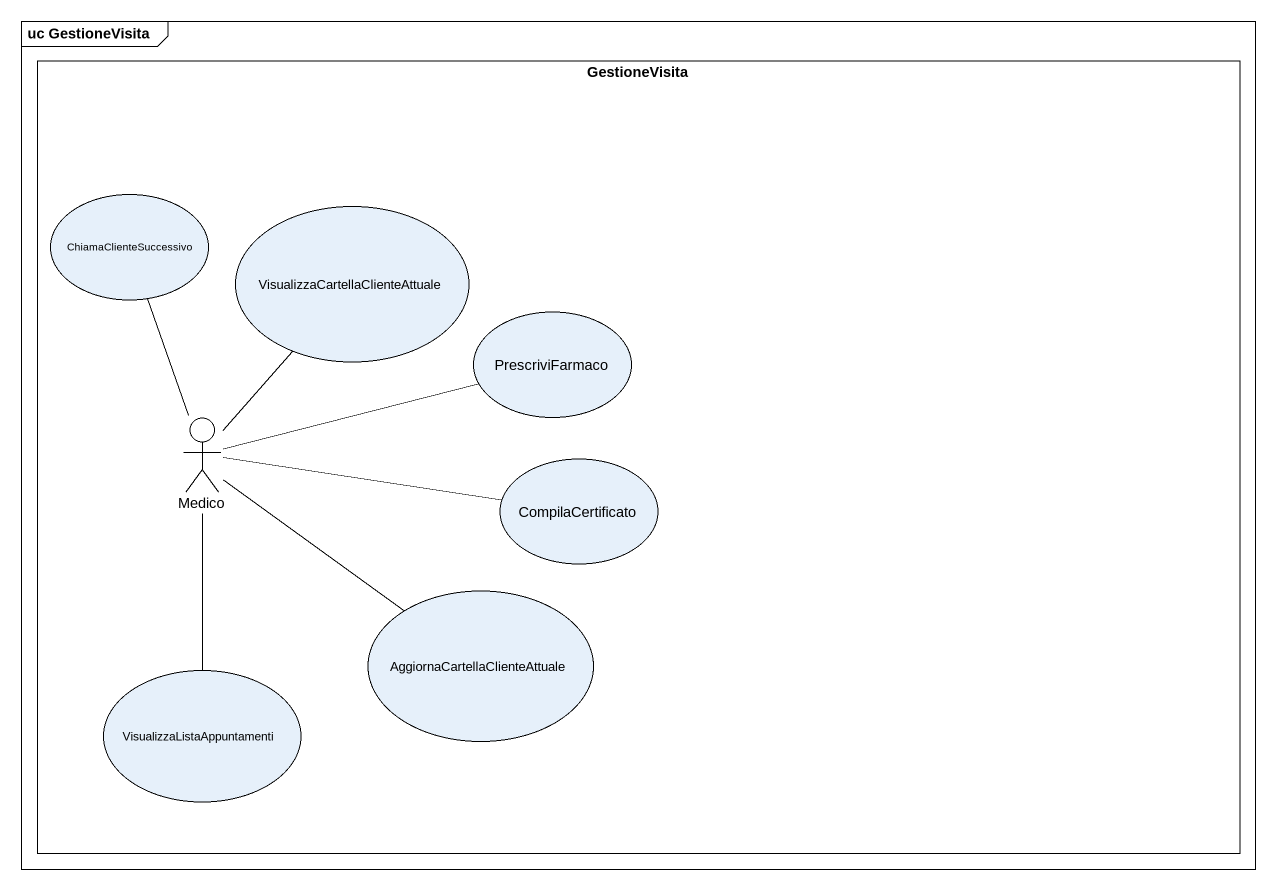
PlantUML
@startuml
mainframe uc GestioneVisita
rectangle GestioneVisita {
  usecase ChiamaClienteSuccessivo
  usecase "VisualizzaCartellaClienteAttuale" as VisualizzaCartellaClienteAtt
  usecase PrescriviFarmaco
  actor Medico
  usecase CompilaCertificato
  usecase "AggiornaCartellaClienteAttuale" as AggiornaCartellaClienteAttua
  usecase VisualizzaListaAppuntamenti
}
Medico -up- ChiamaClienteSuccessivo
Medico -up- VisualizzaCartellaClienteAtt
Medico -right- PrescriviFarmaco
Medico -right- CompilaCertificato
Medico -- AggiornaCartellaClienteAttua
Medico -- VisualizzaListaAppuntamenti
@enduml
